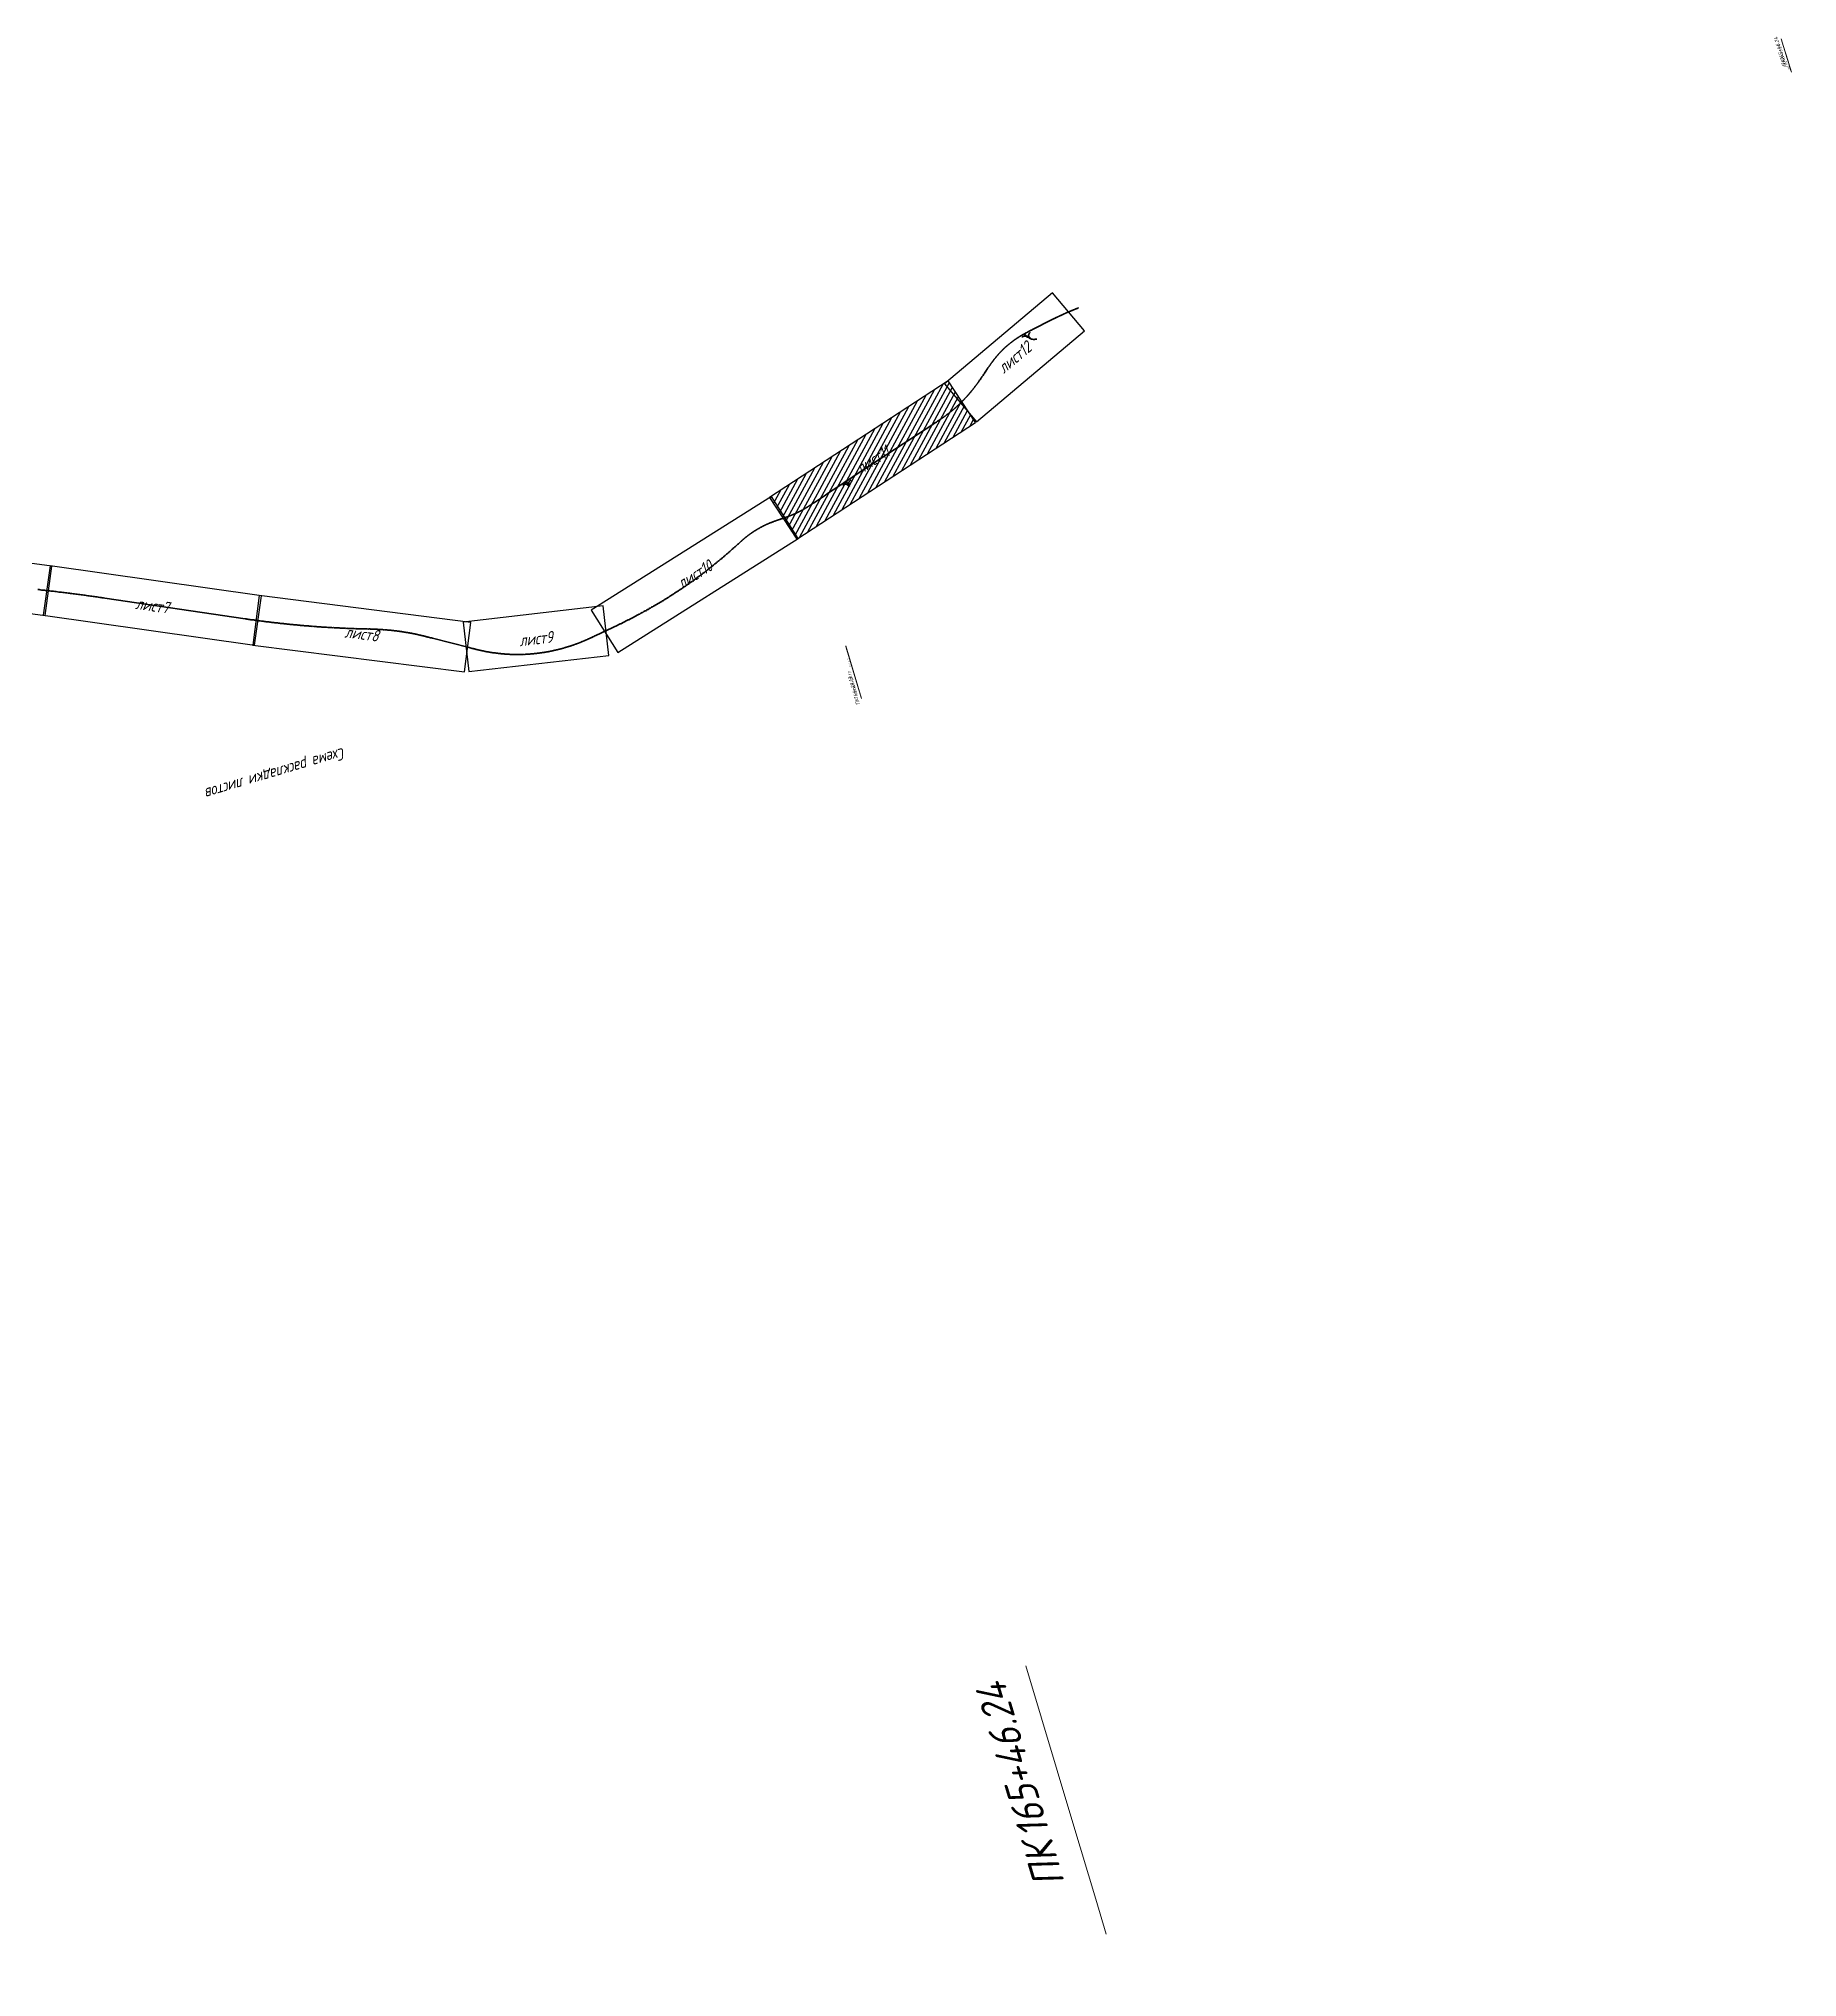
# Model space of a CAD drawing. Header units: metres. Extents: x 6220820 to 6240575, y 5208779 to 5219416.
# Drawn here: x 6227344.4 to 6227489.3, y 5218418.5 to 5218578.1 of the extents above; entities that cross this region are included whole.
import ezdxf
from ezdxf.enums import TextEntityAlignment as Align

# ---------------------------------------------------------------- set-up
doc = ezdxf.new("R2010")
doc.units = ezdxf.units.M
doc.layers.add('1 Этап ПК0+00-178+00.Ситуация.Ось трассы', color=7, linetype='Continuous')
doc.layers.add('1 Этап ПК0+00-178+00.Ситуация.Схема раскладки листов', color=7, linetype='Continuous')
for name, color, linetype, lineweight in [('_Рамка-текст', 7, 'Continuous', 13), ('_Рамка-текст @ 0.04', 7, 'Continuous', 13), ('_Рамка-текст @ 0.1', 7, 'Continuous', 13), ('_Рамка-текст @ 0.125', 7, 'Continuous', 13), ('_Рамка-текст @ 1', 7, 'Continuous', 13)]:
    doc.layers.add(name, color=color, linetype=linetype, lineweight=lineweight)
doc.styles.add('ISOCPEUR', font='isocpeur.ttf', dxfattribs={"width": 0.8, "oblique": 15, "height": 2.5})
doc.styles.get("Standard").update_dxf_attribs({"font": 'SPDS.shx', "oblique": 15, "height": 2})

# ---------------------------------------------------------------- blocks, each defined once
blk = doc.blocks.new('map10')
at = {"layer": '1 Этап ПК0+00-178+00.Ситуация.Ось трассы', "linetype": 'Continuous'}
h = blk.add_hatch(dxfattribs=at)
h.set_pattern_fill('USERDEFINED', color=256, scale=40, angle=45, style=0, pattern_type=0)
h.set_pattern_definition([(45, (0, 0), (-28.28427, 28.28427), [])])
h.paths.add_polyline_path([(-4662, 3200), (-6346, 2699), (-6229, 2306), (-4545, 2807)])
at = {"layer": '1 Этап ПК0+00-178+00.Ситуация.Ось трассы', "linetype": 'Continuous', "flags": 128}
for points in [[(-2982, 3675), (-4674, 3200), (-4563, 2805), (-2872, 3280)], [(-1761, 3476), (-2906, 3677), (-2977, 3273), (-1832, 3072)], [(-119, 2760), (-1727, 3469), (-1892, 3094), (-284, 2385)], [(-4662, 3200), (-6346, 2699), (-6229, 2306), (-4545, 2807)], [(1467, 2032), (-130, 2765), (-301, 2392), (1296, 1659)], [(-6357, 2698), (-7423, 2233), (-7259, 1857), (-6193, 2322)], [(3055, 1320), (1452, 2039), (1284, 1665), (2887, 946)]]:
    blk.add_lwpolyline(points, close=True, dxfattribs=at)
at = {"layer": '1 Этап ПК0+00-178+00.Ситуация.Ось трассы', "color": 1, "linetype": 'Continuous', "lineweight": 40, "true_color": 0xff0000, "flags": 128}
for points in [[(1450, 1817), (1440, 1821), (1430, 1825), (1420, 1830), (1409, 1834), (1399, 1838), (1389, 1842), (1379, 1847), (1369, 1851), (1359, 1855), (1349, 1860), (1339, 1864), (1329, 1868), (1319, 1873), (1309, 1877), (1299, 1881), (1289, 1886), (1279, 1890), (1269, 1894), (1259, 1899), (1249, 1903), (1239, 1908), (1229, 1912), (1219, 1916), (1209, 1921), (1199, 1925), (1189, 1930), (1179, 1934), (1169, 1938), (1159, 1943), (1149, 1947), (1139, 1952), (1129, 1956), (1119, 1961), (1109, 1965), (1099, 1970), (1089, 1974), (1079, 1979), (1069, 1983), (1059, 1988), (1049, 1992), (1039, 1997), (1029, 2001), (1019, 2006), (1009, 2011), (999, 2015), (989, 2020), (979, 2024), (969, 2029), (959, 2033), (949, 2038), (939, 2043), (-119, 2535), (-126, 2538), (-133, 2541), (-140, 2545), (-147, 2548), (-155, 2551), (-162, 2555), (-169, 2558), (-176, 2561), (-184, 2564), (-191, 2568), (-198, 2571), (-205, 2574), (-213, 2578), (-220, 2581), (-227, 2584), (-234, 2587), (-242, 2591), (-249, 2594), (-256, 2597), (-264, 2600), (-271, 2603), (-278, 2607), (-285, 2610), (-293, 2613), (-300, 2616), (-307, 2619), (-315, 2623), (-322, 2626), (-329, 2629), (-336, 2632), (-344, 2635), (-351, 2638), (-358, 2641), (-366, 2644), (-373, 2648), (-380, 2651), (-388, 2654), (-395, 2657), (-402, 2660), (-410, 2663), (-417, 2666), (-424, 2669), (-432, 2672), (-439, 2675), (-447, 2678), (-454, 2681), (-461, 2684), (-469, 2687), (-476, 2690), (-483, 2693), (-491, 2696), (-498, 2699), (-506, 2702), (-513, 2705), (-520, 2708), (-528, 2711), (-535, 2714), (-542, 2717), (-550, 2720), (-557, 2723), (-565, 2726), (-572, 2729), (-579, 2732), (-587, 2734), (-594, 2737), (-602, 2740), (-609, 2743), (-617, 2746), (-624, 2749), (-631, 2752), (-639, 2754), (-646, 2757), (-654, 2760), (-661, 2763), (-669, 2766), (-676, 2769), (-684, 2771), (-691, 2774), (-698, 2777), (-706, 2780), (-713, 2783), (-721, 2785), (-728, 2788), (-736, 2791), (-743, 2793), (-751, 2796), (-758, 2799), (-766, 2802), (-773, 2804), (-781, 2807), (-788, 2810), (-796, 2812), (-803, 2815), (-811, 2818), (-818, 2820), (-826, 2823), (-833, 2826), (-841, 2828), (-848, 2831), (-856, 2834), (-863, 2836), (-871, 2839), (-878, 2841), (-886, 2844), (-893, 2847), (-901, 2849), (-908, 2852), (-916, 2854), (-923, 2857), (-931, 2860), (-938, 2862), (-946, 2865), (-954, 2867), (-961, 2870), (-969, 2872), (-976, 2875), (-984, 2877), (-991, 2880), (-999, 2882), (-1006, 2885), (-1014, 2887), (-1022, 2890), (-1029, 2892), (-1037, 2894), (-1044, 2897), (-1052, 2899), (-1060, 2902), (-1068, 2905), (-1074, 2906), (-1080, 2908), (-1086, 2910), (-1092, 2912), (-1097, 2914), (-1101, 2915), (-1106, 2917), (-1111, 2919), (-1116, 2920), (-1120, 2921), (-1123, 2923), (-1127, 2924), (-1131, 2926), (-1135, 2927), (-1139, 2928), (-1143, 2930), (-1147, 2931), (-1151, 2932), (-1154, 2934), (-1158, 2935), (-1162, 2936), (-1166, 2938), (-1169, 2939), (-1173, 2940), (-1177, 2942), (-1181, 2943), (-1184, 2945), (-1188, 2946), (-1192, 2947), (-1195, 2949), (-1199, 2950), (-1203, 2952), (-1207, 2953), (-1210, 2955), (-1214, 2956), (-1218, 2958), (-1222, 2959), (-1225, 2961), (-1229, 2962), (-1233, 2964), (-1236, 2965), (-1240, 2967), (-1244, 2968), (-1247, 2970), (-1251, 2971), (-1255, 2973), (-1258, 2974), (-1262, 2976), (-1266, 2977), (-1269, 2979), (-1273, 2980), (-1277, 2982), (-1280, 2984), (-1284, 2985), (-1288, 2987), (-1291, 2988), (-1295, 2990), (-1299, 2992), (-1302, 2993), (-1306, 2995), (-1310, 2997), (-1313, 2998), (-1317, 3000), (-1321, 3002), (-1324, 3003), (-1328, 3005), (-1331, 3007), (-1335, 3008), (-1339, 3010), (-1342, 3012), (-1346, 3014), (-1349, 3015), (-1353, 3017), (-1357, 3019), (-1360, 3021), (-1364, 3022), (-1367, 3024), (-1371, 3026), (-1375, 3028), (-1378, 3029), (-1382, 3031), (-1385, 3033), (-1389, 3035), (-1392, 3037), (-1396, 3039), (-1399, 3040), (-1403, 3042), (-1407, 3044), (-1410, 3046), (-1414, 3048), (-1417, 3050), (-1421, 3051), (-1424, 3053), (-1428, 3055), (-1431, 3057), (-1435, 3059), (-1438, 3061), (-1442, 3063), (-1445, 3065), (-1449, 3067), (-1452, 3069), (-1456, 3071), (-1459, 3073), (-1463, 3075), (-1466, 3077), (-1470, 3079), (-1473, 3081), (-1477, 3083), (-1481, 3085), (-1484, 3087), (-1488, 3089), (-1492, 3091), (-1496, 3094), (-1501, 3097), (-1505, 3099), (-1509, 3102), (-1515, 3105), (-1520, 3108), (-1525, 3111), (-1531, 3114), (-1538, 3119), (-1545, 3123), (-1552, 3127), (-1821, 3288), (-1828, 3293), (-1835, 3297), (-1842, 3301), (-1846, 3304), (-1851, 3306), (-1855, 3309), (-1859, 3311), (-1864, 3314), (-1867, 3316), (-1871, 3318), (-1874, 3320), (-1878, 3322), (-1882, 3324), (-1885, 3326), (-1888, 3328), (-1891, 3330), (-1895, 3332), (-1898, 3334), (-1901, 3335), (-1904, 3337), (-1907, 3339), (-1910, 3340), (-1913, 3342), (-1916, 3344), (-1919, 3345), (-1922, 3347), (-1925, 3348), (-1928, 3350), (-1930, 3351), (-1933, 3353), (-1936, 3355), (-1939, 3356), (-1942, 3358), (-1945, 3359), (-1948, 3361), (-1951, 3362), (-1954, 3364), (-1957, 3365), (-1960, 3367), (-1963, 3368), (-1966, 3370), (-1969, 3371), (-1972, 3373), (-1975, 3374), (-1978, 3376), (-1981, 3377), (-1984, 3378), (-1987, 3380), (-1990, 3381), (-1993, 3383), (-1996, 3384), (-1999, 3385), (-2002, 3387), (-2005, 3388), (-2009, 3390), (-2012, 3391), (-2015, 3392), (-2018, 3394), (-2021, 3395), (-2024, 3396), (-2027, 3398), (-2030, 3399), (-2033, 3400), (-2036, 3402), (-2039, 3403), (-2042, 3404), (-2045, 3406), (-2048, 3407), (-2051, 3408), (-2055, 3409), (-2058, 3411), (-2061, 3412), (-2064, 3413), (-2067, 3414), (-2070, 3416), (-2073, 3417), (-2076, 3418), (-2079, 3419), (-2083, 3420), (-2086, 3422), (-2089, 3423), (-2092, 3424), (-2095, 3425), (-2098, 3426), (-2101, 3428), (-2104, 3429), (-2108, 3430), (-2111, 3431), (-2114, 3432), (-2117, 3433), (-2120, 3434), (-2123, 3435), (-2126, 3437), (-2130, 3438), (-2133, 3439), (-2136, 3440), (-2139, 3441), (-2142, 3442), (-2145, 3443), (-2149, 3444), (-2152, 3445), (-2155, 3446), (-2158, 3447), (-2161, 3448), (-2165, 3449), (-2168, 3450), (-2171, 3451), (-2174, 3452), (-2177, 3453), (-2180, 3454), (-2184, 3455), (-2187, 3456), (-2190, 3457), (-2193, 3458), (-2197, 3459), (-2200, 3460), (-2203, 3461), (-2206, 3461), (-2209, 3462), (-2213, 3463), (-2216, 3464), (-2219, 3465), (-2222, 3466), (-2225, 3467), (-2229, 3468), (-2232, 3468), (-2235, 3469), (-2238, 3470), (-2242, 3471), (-2245, 3472), (-2248, 3473), (-2251, 3473), (-2255, 3474), (-2258, 3475), (-2261, 3476), (-2264, 3476), (-2268, 3477), (-2271, 3478), (-2274, 3479), (-2277, 3479), (-2281, 3480), (-2284, 3481), (-2287, 3482), (-2290, 3482), (-2294, 3483), (-2297, 3484), (-2300, 3484), (-2304, 3485), (-2307, 3486), (-2310, 3486), (-2313, 3487), (-2317, 3488), (-2320, 3488), (-2323, 3489), (-2326, 3490), (-2330, 3490), (-2333, 3491), (-2336, 3491), (-2340, 3492), (-2343, 3492), (-2346, 3493), (-2350, 3494), (-2353, 3494), (-2356, 3495), (-2359, 3495), (-2363, 3496), (-2366, 3496), (-2369, 3497), (-2373, 3497), (-2376, 3498), (-2379, 3498), (-2383, 3499), (-2386, 3499), (-2389, 3500), (-2392, 3500), (-2396, 3501), (-2399, 3501), (-2402, 3502), (-2406, 3502), (-2409, 3502), (-2412, 3503), (-2416, 3503), (-2419, 3504), (-2422, 3504), (-2426, 3504), (-2429, 3505), (-2432, 3505), (-2436, 3506), (-2439, 3506), (-2442, 3506), (-2445, 3507), (-2449, 3507), (-2452, 3507), (-2455, 3508), (-2459, 3508), (-2462, 3508), (-2465, 3508), (-2469, 3509), (-2472, 3509), (-2475, 3509), (-2479, 3509), (-2482, 3510), (-2485, 3510), (-2489, 3510), (-2492, 3510), (-2495, 3511), (-2499, 3511), (-2502, 3511), (-2505, 3511), (-2509, 3511), (-2512, 3512), (-2515, 3512), (-2519, 3512), (-2522, 3512), (-2525, 3512), (-2529, 3512), (-2532, 3512), (-2535, 3513), (-2539, 3513), (-2542, 3513), (-2546, 3513), (-2549, 3513), (-2552, 3513), (-2556, 3513), (-2559, 3513), (-2562, 3513), (-2566, 3513), (-2569, 3513), (-2572, 3513), (-2576, 3513), (-2579, 3513), (-2582, 3513), (-2586, 3513), (-2589, 3513), (-2592, 3513), (-2596, 3513), (-2599, 3513), (-2602, 3513), (-2606, 3513), (-2609, 3513), (-2612, 3513), (-2616, 3513), (-2619, 3513), (-2622, 3513), (-2626, 3513), (-2629, 3513), (-2632, 3513), (-2636, 3512), (-2639, 3512), (-2642, 3512), (-2646, 3512), (-2649, 3512), (-2652, 3512), (-2656, 3512), (-2659, 3511), (-2662, 3511), (-2666, 3511), (-2669, 3511), (-2672, 3511), (-2676, 3510), (-2679, 3510), (-2682, 3510), (-2686, 3510), (-2689, 3510), (-2692, 3509), (-2696, 3509), (-2699, 3509), (-2702, 3508), (-2706, 3508), (-2709, 3508), (-2712, 3508), (-2716, 3507), (-2719, 3507), (-2722, 3507), (-2726, 3506), (-2729, 3506), (-2732, 3506), (-2736, 3505), (-2739, 3505), (-2742, 3504), (-2746, 3504), (-2749, 3504), (-2752, 3503), (-2756, 3503), (-2760, 3502), (-2763, 3502), (-2767, 3502), (-2770, 3501), (-2774, 3501), (-2778, 3500), (-2782, 3499), (-2786, 3499), (-2790, 3498), (-2794, 3498), (-2798, 3497), (-2803, 3496), (-2808, 3496), (-2813, 3495), (-2818, 3494), (-2823, 3493), (-2831, 3492), (-2840, 3491), (-2848, 3490), (-3046, 3459), (-3051, 3458), (-3057, 3457), (-3062, 3456), (-3068, 3455), (-3074, 3455), (-3079, 3454), (-3085, 3453), (-3090, 3452), (-3096, 3451), (-3102, 3450), (-3107, 3449), (-3113, 3448), (-3118, 3447), (-3124, 3446), (-3129, 3445), (-3135, 3444), (-3141, 3443), (-3146, 3442), (-3152, 3441), (-3157, 3440), (-3163, 3439), (-3168, 3438), (-3174, 3437), (-3179, 3436), (-3185, 3435), (-3191, 3434), (-3196, 3433), (-3202, 3432), (-3207, 3431), (-3213, 3429), (-3218, 3428), (-3224, 3427), (-3229, 3426), (-3235, 3425), (-3240, 3424), (-3246, 3423), (-3251, 3422), (-3257, 3420), (-3263, 3419), (-3268, 3418), (-3274, 3417), (-3279, 3416), (-3285, 3414), (-3290, 3413), (-3296, 3412), (-3301, 3411), (-3307, 3410), (-3312, 3408), (-3318, 3407), (-3323, 3406), (-3329, 3405), (-3334, 3403), (-3340, 3402), (-3345, 3401), (-3351, 3399), (-3356, 3398), (-3362, 3397), (-3367, 3396), (-3373, 3394), (-3378, 3393), (-3384, 3392), (-3389, 3390), (-3395, 3389), (-3400, 3388), (-3406, 3386), (-3411, 3385), (-3417, 3383), (-3422, 3382), (-3428, 3381), (-3433, 3379), (-3439, 3378), (-3444, 3376), (-3450, 3375), (-3455, 3373), (-3460, 3372), (-3466, 3371), (-3471, 3369), (-3477, 3368), (-3482, 3366), (-3488, 3365), (-3493, 3363), (-3499, 3362), (-3504, 3360), (-3510, 3359), (-3515, 3357), (-3520, 3356), (-3526, 3354), (-3531, 3352), (-3537, 3351), (-3542, 3349), (-3548, 3348), (-3553, 3346), (-3558, 3345), (-3564, 3343), (-3569, 3341), (-3575, 3340), (-3580, 3338), (-3586, 3337), (-3591, 3335), (-3596, 3333), (-3602, 3332), (-3607, 3330), (-3613, 3328), (-3618, 3327), (-3623, 3325), (-3629, 3323), (-3634, 3322), (-3640, 3320), (-3645, 3318), (-3650, 3317), (-3656, 3315), (-3661, 3313), (-3666, 3311), (-3672, 3310), (-3677, 3308), (-3683, 3306), (-3688, 3304), (-3693, 3303), (-3699, 3301), (-3704, 3299), (-3709, 3297), (-3715, 3295), (-3720, 3294), (-3725, 3292), (-3731, 3290), (-3736, 3288), (-3742, 3286), (-3747, 3284), (-3752, 3282), (-3758, 3281), (-3763, 3279), (-3768, 3277), (-3774, 3275), (-3779, 3273), (-3784, 3271), (-3789, 3269), (-3795, 3267), (-3800, 3265), (-3805, 3263), (-3811, 3262), (-3816, 3260), (-3821, 3258), (-3827, 3256), (-3832, 3254), (-3837, 3252), (-3843, 3250), (-3848, 3248), (-3853, 3246), (-3858, 3244), (-3864, 3242), (-3869, 3240), (-3874, 3238), (-3879, 3236), (-3885, 3234), (-3890, 3231), (-3895, 3229), (-3901, 3227), (-3906, 3225), (-3911, 3223), (-3916, 3221), (-3922, 3219), (-3927, 3217), (-3932, 3215), (-3937, 3213), (-3943, 3211), (-3948, 3208), (-3953, 3206), (-3958, 3204), (-3963, 3202), (-3969, 3200), (-3974, 3198), (-3979, 3195), (-3984, 3193), (-3989, 3191), (-3995, 3189), (-4000, 3187), (-4005, 3184), (-4010, 3182), (-4015, 3180), (-4021, 3178), (-4026, 3175), (-4031, 3173), (-4036, 3171), (-4041, 3169), (-4047, 3166), (-4052, 3164), (-4057, 3162), (-4062, 3160), (-4067, 3157), (-4072, 3155), (-4078, 3153), (-4083, 3150), (-4088, 3148), (-4093, 3146), (-4098, 3143), (-4103, 3141), (-4108, 3139), (-4114, 3136), (-4119, 3134), (-4124, 3131), (-4129, 3129), (-4134, 3127), (-4139, 3124), (-4144, 3122), (-4149, 3119), (-4154, 3117), (-4160, 3115), (-4165, 3112), (-4170, 3110), (-4175, 3107), (-4180, 3104), (-4186, 3102), (-4190, 3100), (-4194, 3098), (-4197, 3096), (-4201, 3095), (-4205, 3093), (-4209, 3091), (-4211, 3090), (-4214, 3088), (-4217, 3087), (-4220, 3086), (-4223, 3084), (-4226, 3083), (-4229, 3082), (-4231, 3080), (-4234, 3079), (-4236, 3078), (-4238, 3077), (-4240, 3076), (-4243, 3075), (-4245, 3074), (-4247, 3073), (-4250, 3072), (-4252, 3071), (-4254, 3070), (-4257, 3069), (-4259, 3068), (-4261, 3067), (-4263, 3066), (-4266, 3066), (-4268, 3065), (-4270, 3064), (-4273, 3063), (-4275, 3062), (-4278, 3061), (-4280, 3060), (-4282, 3059), (-4285, 3058), (-4287, 3057), (-4289, 3056), (-4292, 3055), (-4294, 3055), (-4296, 3054), (-4299, 3053), (-4301, 3052), (-4304, 3051), (-4306, 3050), (-4308, 3050), (-4311, 3049), (-4313, 3048), (-4316, 3047), (-4318, 3046), (-4320, 3045), (-4323, 3045), (-4325, 3044), (-4328, 3043), (-4330, 3042), (-4332, 3042), (-4335, 3041), (-4337, 3040), (-4340, 3039), (-4342, 3039), (-4345, 3038), (-4347, 3037), (-4349, 3037), (-4352, 3036), (-4354, 3035), (-4357, 3035), (-4359, 3034), (-4362, 3033), (-4364, 3033), (-4366, 3032), (-4369, 3031), (-4371, 3031), (-4374, 3030), (-4376, 3029), (-4379, 3029), (-4381, 3028), (-4384, 3028), (-4386, 3027), (-4389, 3027), (-4391, 3026), (-4393, 3025), (-4396, 3025), (-4398, 3024), (-4401, 3024), (-4403, 3023), (-4406, 3023), (-4408, 3022), (-4411, 3022), (-4413, 3021), (-4416, 3021), (-4418, 3020), (-4421, 3020), (-4423, 3019), (-4426, 3019), (-4428, 3018), (-4431, 3018), (-4433, 3018), (-4436, 3017), (-4438, 3017), (-4441, 3016), (-4443, 3016), (-4446, 3016), (-4448, 3015), (-4451, 3015), (-4453, 3014), (-4456, 3014), (-4458, 3014), (-4461, 3013), (-4463, 3013), (-4466, 3013), (-4468, 3012), (-4471, 3012), (-4473, 3012), (-4476, 3011), (-4478, 3011), (-4481, 3011), (-4483, 3011), (-4486, 3010), (-4488, 3010), (-4491, 3010), (-4493, 3010), (-4496, 3009), (-4498, 3009), (-4501, 3009), (-4503, 3009), (-4506, 3009), (-4508, 3008), (-4511, 3008), (-4513, 3008), (-4516, 3008), (-4518, 3008), (-4521, 3007), (-4523, 3007), (-4526, 3007), (-4529, 3007), (-4533, 3007), (-4536, 3006), (-4539, 3006), (-4542, 3006), (-4545, 3006), (-4548, 3006), (-4552, 3006), (-4556, 3005), (-4561, 3005), (-4565, 3005), (-4569, 3005), (-4573, 3005), (-4579, 3004), (-4586, 3004), (-4592, 3004), (-4598, 3004), (-4602, 3003), (-4606, 3003), (-4611, 3003), (-4615, 3003), (-4619, 3003), (-4623, 3003), (-4626, 3002), (-4629, 3002), (-4632, 3002), (-4636, 3002), (-4639, 3002), (-4642, 3002), (-4645, 3001), (-4648, 3001), (-4650, 3001), (-4653, 3001), (-4655, 3001), (-4658, 3000), (-4660, 3000), (-4663, 3000), (-4665, 3000), (-4668, 3000), (-4670, 2999), (-4673, 2999), (-4675, 2999), (-4678, 2999), (-4680, 2999), (-4683, 2998), (-4685, 2998), (-4688, 2998), (-4690, 2997), (-4693, 2997), (-4695, 2997), (-4698, 2997), (-4700, 2996), (-4703, 2996), (-4705, 2996), (-4708, 2995), (-4710, 2995), (-4713, 2995), (-4715, 2994), (-4718, 2994), (-4720, 2994), (-4723, 2993), (-4725, 2993), (-4728, 2992), (-4730, 2992), (-4733, 2992), (-4735, 2991), (-4738, 2991), (-4740, 2990), (-4743, 2990), (-4745, 2989), (-4748, 2989), (-4750, 2989), (-4753, 2988), (-4755, 2988), (-4758, 2987), (-4760, 2987), (-4763, 2986), (-4765, 2986), (-4768, 2985), (-4770, 2985), (-4773, 2984), (-4775, 2984), (-4778, 2983), (-4780, 2982), (-4783, 2982), (-4785, 2981), (-4787, 2981), (-4790, 2980), (-4792, 2980), (-4795, 2979), (-4797, 2978), (-4800, 2978), (-4802, 2977), (-4804, 2976), (-4807, 2976), (-4809, 2975), (-4812, 2975), (-4814, 2974), (-4817, 2973), (-4819, 2973), (-4821, 2972), (-4824, 2971), (-4826, 2971), (-4829, 2970), (-4832, 2969), (-4835, 2968), (-4838, 2967), (-4841, 2966), (-4844, 2966), (-4847, 2965), (-4850, 2964), (-4853, 2963), (-4857, 2962), (-4861, 2960), (-4865, 2959), (-4869, 2958), (-4872, 2957), (-4876, 2956), (-4882, 2954), (-4888, 2952), (-4992, 2920), (-5007, 2915), (-5021, 2910), (-5036, 2906), (-5050, 2902), (-5065, 2897), (-5079, 2893), (-5094, 2888), (-5108, 2884), (-5123, 2879), (-5137, 2875), (-5152, 2870), (-5166, 2866), (-5181, 2861), (-5195, 2857), (-5210, 2853), (-5225, 2848), (-5239, 2844), (-5254, 2839), (-5268, 2835), (-5283, 2831), (-6015, 2611), (-6021, 2609), (-6027, 2607), (-6033, 2605), (-6039, 2604), (-6043, 2602), (-6047, 2601), (-6051, 2600), (-6055, 2599), (-6059, 2597), (-6063, 2596), (-6066, 2595), (-6069, 2594), (-6072, 2593), (-6075, 2592), (-6078, 2592), (-6081, 2591), (-6084, 2590), (-6087, 2589), (-6090, 2588), (-6093, 2587), (-6096, 2586), (-6099, 2585), (-6102, 2584), (-6105, 2583), (-6108, 2582), (-6111, 2581), (-6114, 2580), (-6117, 2579), (-6120, 2578), (-6123, 2577), (-6125, 2576), (-6128, 2574), (-6131, 2573), (-6134, 2572), (-6137, 2571), (-6140, 2570), (-6143, 2569), (-6146, 2568), (-6149, 2567), (-6152, 2566), (-6154, 2565), (-6157, 2564), (-6160, 2562), (-6163, 2561), (-6166, 2560), (-6169, 2559), (-6172, 2558), (-6175, 2557), (-6177, 2555), (-6180, 2554), (-6183, 2553), (-6186, 2552), (-6189, 2551), (-6192, 2549), (-6195, 2548), (-6197, 2547), (-6200, 2546), (-6203, 2544), (-6206, 2543), (-6209, 2542), (-6212, 2541), (-6214, 2539), (-6217, 2538), (-6220, 2537), (-6223, 2536), (-6226, 2534), (-6228, 2533), (-6231, 2532), (-6234, 2530), (-6237, 2529), (-6240, 2528), (-6242, 2526), (-6245, 2525), (-6248, 2524), (-6251, 2522), (-6253, 2521), (-6256, 2519), (-6259, 2518), (-6262, 2517), (-6265, 2515), (-6267, 2514), (-6270, 2512), (-6273, 2511), (-6276, 2509), (-6278, 2508), (-6281, 2507), (-6284, 2505), (-6286, 2504), (-6289, 2502), (-6292, 2501), (-6295, 2499), (-6297, 2498), (-6300, 2496), (-6303, 2495), (-6305, 2493), (-6308, 2492), (-6311, 2490), (-6314, 2489), (-6316, 2487), (-6319, 2486), (-6322, 2484), (-6324, 2482), (-6327, 2481), (-6330, 2479), (-6332, 2478), (-6335, 2476), (-6338, 2475), (-6340, 2473), (-6343, 2471), (-6346, 2470), (-6348, 2468), (-6351, 2466), (-6353, 2465), (-6356, 2463), (-6359, 2462), (-6361, 2460), (-6364, 2458), (-6367, 2457), (-6369, 2455), (-6372, 2453), (-6374, 2452), (-6377, 2450), (-6380, 2448), (-6382, 2446), (-6385, 2445), (-6387, 2443), (-6390, 2441), (-6392, 2439), (-6395, 2438), (-6397, 2436), (-6400, 2434), (-6403, 2432), (-6405, 2431), (-6408, 2429), (-6410, 2427), (-6413, 2425), (-6415, 2424), (-6418, 2422), (-6420, 2420), (-6423, 2418), (-6425, 2416), (-6428, 2415), (-6430, 2413), (-6433, 2411), (-6435, 2409), (-6437, 2407), (-6440, 2405), (-6442, 2404), (-6445, 2402), (-6447, 2400), (-6450, 2398), (-6453, 2396), (-6455, 2394), (-6458, 2392), (-6461, 2389), (-6464, 2387), (-6467, 2385), (-6469, 2383), (-6472, 2381), (-6475, 2378), (-6478, 2376), (-6481, 2374), (-6483, 2372), (-6487, 2369), (-6490, 2366), (-6494, 2364), (-6497, 2361), (-6500, 2358), (-6504, 2355), (-6508, 2352), (-6513, 2348), (-6517, 2345), (-6522, 2340), (-6528, 2336), (-6533, 2331), (-6542, 2324), (-6550, 2318), (-6556, 2313), (-6561, 2308), (-6565, 2305), (-6569, 2302), (-6573, 2298), (-6576, 2296), (-6579, 2294), (-6582, 2291), (-6585, 2289), (-6587, 2287), (-6590, 2284), (-6593, 2282), (-6596, 2280), (-6599, 2278), (-6601, 2276), (-6603, 2274), (-6606, 2272), (-6608, 2270), (-6610, 2268), (-6613, 2267), (-6615, 2265), (-6618, 2263), (-6620, 2261), (-6622, 2260), (-6624, 2258), (-6626, 2257), (-6628, 2255), (-6630, 2254), (-6632, 2252), (-6634, 2251), (-6636, 2249), (-6638, 2248), (-6640, 2246), (-6642, 2245), (-6644, 2243), (-6646, 2242), (-6648, 2241), (-6650, 2239), (-6652, 2238), (-6655, 2236), (-6657, 2235), (-6659, 2233), (-6661, 2232), (-6663, 2231), (-6665, 2229), (-6667, 2228), (-6669, 2226), (-6671, 2225), (-6673, 2224), (-6676, 2222), (-6678, 2221), (-6680, 2220), (-6682, 2218), (-6684, 2217), (-6686, 2216), (-6688, 2214), (-6691, 2213), (-6693, 2212), (-6695, 2210), (-6697, 2209), (-6699, 2208), (-6701, 2206), (-6704, 2205), (-6706, 2204), (-6708, 2203), (-6710, 2201), (-6712, 2200), (-6715, 2199), (-6717, 2198), (-6719, 2196), (-6721, 2195), (-6723, 2194), (-6726, 2193), (-6728, 2192), (-6730, 2190), (-6732, 2189), (-6735, 2188), (-6737, 2187), (-6739, 2186), (-6741, 2184), (-6744, 2183), (-6746, 2182), (-6748, 2181), (-6750, 2180), (-6753, 2179), (-6755, 2178), (-6757, 2177), (-6759, 2175), (-6762, 2174), (-6764, 2173), (-6766, 2172), (-6769, 2171), (-6771, 2170), (-6773, 2169), (-6775, 2168), (-6778, 2167), (-6780, 2166), (-6782, 2165), (-6785, 2164), (-6787, 2163), (-6789, 2162), (-6792, 2161), (-6794, 2160), (-6796, 2159), (-6799, 2158), (-6801, 2157), (-6803, 2156), (-6806, 2155), (-6808, 2154), (-6810, 2153), (-6813, 2152), (-6815, 2151), (-6817, 2150), (-6820, 2149), (-6822, 2149), (-6825, 2148), (-6827, 2147), (-6829, 2146), (-6832, 2145), (-6834, 2144), (-6836, 2143), (-6839, 2142), (-6841, 2142), (-6844, 2141), (-6846, 2140), (-6848, 2139), (-6851, 2138), (-6853, 2137), (-6856, 2137), (-6858, 2136), (-6860, 2135), (-6863, 2134), (-6865, 2134), (-6868, 2133), (-6870, 2132), (-6872, 2131), (-6875, 2131), (-6877, 2130), (-6880, 2129), (-6882, 2128), (-6885, 2128), (-6887, 2127), (-6889, 2126), (-6892, 2126), (-6894, 2125), (-6897, 2124), (-6899, 2124), (-6902, 2123), (-6904, 2122), (-6906, 2122), (-6909, 2121), (-6911, 2120), (-6914, 2120), (-6916, 2119), (-6919, 2119), (-6921, 2118), (-6923, 2118), (-6926, 2117), (-6928, 2116), (-6931, 2116), (-6933, 2115), (-6936, 2115), (-6939, 2114), (-6942, 2113), (-6945, 2113), (-6948, 2112), (-6951, 2111), (-6954, 2111), (-6957, 2110), (-6960, 2110), (-6963, 2109), (-6966, 2108), (-6970, 2108), (-6974, 2107), (-6977, 2106), (-6981, 2105), (-6985, 2105), (-6988, 2104), (-6992, 2103), (-6997, 2102), (-7002, 2101), (-7007, 2101), (-7014, 2099), (-7021, 2098), (-7181, 2069), (-7186, 2068), (-7190, 2067), (-7194, 2066), (-7199, 2066), (-7203, 2065), (-7207, 2064), (-7212, 2063), (-7216, 2063), (-7221, 2062), (-7225, 2061), (-7229, 2060), (-7234, 2060), (-7238, 2059), (-7242, 2058), (-7247, 2058), (-7251, 2057), (-7255, 2056), (-7260, 2056), (-7264, 2055), (-7269, 2054), (-7273, 2054), (-7277, 2053), (-7282, 2052), (-7286, 2052), (-7290, 2051), (-7295, 2051), (-7299, 2050), (-7304, 2049), (-7308, 2049), (-7312, 2048), (-7317, 2048), (-7321, 2047), (-7325, 2047), (-7330, 2046), (-7334, 2046), (-7339, 2045), (-7343, 2045), (-7347, 2044), (-7352, 2044), (-7356, 2043), (-7361, 2043), (-7365, 2042), (-7369, 2042), (-7374, 2041), (-7378, 2041), (-7382, 2040), (-7387, 2040), (-7391, 2039), (-7396, 2039), (-7400, 2039), (-7404, 2038), (-7409, 2038), (-7413, 2037), (-7418, 2037), (-7422, 2037), (-7426, 2036), (-7429, 2036)], [(-5229, 2861), (-5228, 2861), (-5227, 2862), (-5226, 2862), (-5225, 2862), (-5225, 2863), (-5224, 2863), (-5223, 2863), (-5223, 2863), (-5222, 2863), (-5222, 2864), (-5221, 2864), (-5220, 2864), (-5220, 2864), (-5219, 2865), (-5219, 2865), (-5219, 2865), (-5218, 2865), (-5218, 2865), (-5217, 2866), (-5217, 2866), (-5216, 2866), (-5216, 2866), (-5215, 2867), (-5215, 2867), (-5215, 2867), (-5214, 2867), (-5214, 2867), (-5214, 2868), (-5213, 2868), (-5213, 2868), (-5213, 2868), (-5212, 2869), (-5212, 2869), (-5212, 2869), (-5211, 2869), (-5211, 2870), (-5211, 2870), (-5210, 2870), (-5210, 2871), (-5210, 2871), (-5209, 2871), (-5209, 2871), (-5209, 2872), (-5208, 2872), (-5208, 2872), (-5208, 2873), (-5208, 2873), (-5207, 2873), (-5207, 2874), (-5207, 2874), (-5207, 2875), (-5206, 2875), (-5206, 2875), (-5206, 2876), (-5206, 2876), (-5205, 2876), (-5205, 2877), (-5205, 2877), (-5205, 2878), (-5205, 2878), (-5204, 2878), (-5204, 2879), (-5204, 2879), (-5204, 2880), (-5204, 2880), (-5204, 2880), (-5204, 2881), (-5203, 2881), (-5203, 2882), (-5203, 2882), (-5203, 2883), (-5203, 2883), (-5203, 2883), (-5203, 2884), (-5203, 2884), (-5203, 2885), (-5203, 2885), (-5202, 2886), (-5202, 2886), (-5202, 2886), (-5202, 2887), (-5202, 2887), (-5202, 2888), (-5202, 2888), (-5202, 2889), (-5202, 2889), (-5202, 2889), (-5202, 2890), (-5202, 2890), (-5202, 2891), (-5202, 2891), (-5202, 2892), (-5202, 2892), (-5203, 2893), (-5203, 2893), (-5203, 2894), (-5203, 2894), (-5203, 2895), (-5203, 2895), (-5203, 2896), (-5203, 2896), (-5203, 2897), (-5203, 2897), (-5203, 2898), (-5204, 2899), (-5204, 2899), (-5204, 2900), (-5204, 2900), (-5204, 2901), (-5204, 2902), (-5205, 2903), (-5205, 2904), (-5205, 2905)], [(-5187, 2859), (-5202, 2909)], [(-5153, 2884), (-5154, 2884), (-5155, 2884), (-5156, 2883), (-5157, 2883), (-5157, 2883), (-5158, 2883), (-5159, 2883), (-5159, 2883), (-5160, 2882), (-5160, 2882), (-5161, 2882), (-5162, 2882), (-5162, 2882), (-5163, 2882), (-5163, 2882), (-5164, 2882), (-5164, 2882), (-5165, 2881), (-5165, 2881), (-5166, 2881), (-5166, 2881), (-5167, 2881), (-5167, 2881), (-5168, 2881), (-5168, 2881), (-5168, 2881), (-5169, 2881), (-5169, 2881), (-5170, 2881), (-5170, 2881), (-5170, 2881), (-5171, 2881), (-5171, 2881), (-5172, 2881), (-5172, 2881), (-5173, 2881), (-5173, 2881), (-5173, 2881), (-5174, 2881), (-5174, 2882), (-5175, 2882), (-5175, 2882), (-5176, 2882), (-5176, 2882), (-5177, 2882), (-5177, 2882), (-5177, 2882), (-5178, 2882), (-5178, 2883), (-5179, 2883), (-5179, 2883), (-5179, 2883), (-5180, 2883), (-5180, 2884), (-5181, 2884), (-5181, 2884), (-5181, 2884), (-5182, 2884), (-5182, 2885), (-5183, 2885), (-5183, 2885), (-5183, 2885), (-5184, 2886), (-5184, 2886), (-5184, 2886), (-5185, 2886), (-5185, 2887), (-5186, 2887), (-5186, 2887), (-5186, 2887), (-5187, 2888), (-5187, 2888), (-5187, 2888), (-5188, 2889), (-5188, 2889), (-5188, 2889), (-5188, 2890), (-5189, 2890), (-5189, 2890), (-5189, 2891), (-5189, 2891), (-5190, 2891), (-5190, 2892), (-5190, 2892), (-5190, 2892), (-5191, 2893), (-5191, 2893), (-5191, 2893), (-5191, 2894), (-5192, 2894), (-5192, 2894), (-5192, 2895), (-5192, 2895), (-5192, 2896), (-5193, 2896), (-5193, 2897), (-5193, 2897), (-5193, 2898), (-5194, 2898), (-5194, 2899), (-5194, 2899), (-5194, 2900), (-5194, 2900), (-5195, 2901), (-5195, 2901), (-5195, 2902), (-5195, 2903), (-5195, 2903), (-5196, 2904), (-5196, 2905), (-5196, 2905), (-5196, 2906), (-5197, 2907), (-5197, 2909)], [(-6936, 2114), (-6959, 2145), (-6960, 2147), (-6961, 2148), (-6962, 2149), (-6963, 2150), (-6964, 2151), (-6964, 2152), (-6965, 2153), (-6965, 2154), (-6966, 2154), (-6967, 2155), (-6967, 2156), (-6968, 2157), (-6968, 2157), (-6969, 2158), (-6969, 2159), (-6970, 2159), (-6970, 2160), (-6971, 2160), (-6971, 2161), (-6972, 2161), (-6972, 2162), (-6973, 2162), (-6973, 2163), (-6974, 2163), (-6974, 2164), (-6975, 2165), (-6976, 2165), (-6976, 2166), (-6977, 2166), (-6977, 2166), (-6977, 2167), (-6978, 2167), (-6978, 2168), (-6979, 2168), (-6979, 2168), (-6980, 2169), (-6980, 2169), (-6981, 2170), (-6982, 2170), (-6982, 2171), (-6983, 2171), (-6983, 2171), (-6984, 2172), (-6984, 2172), (-6985, 2172), (-6985, 2173), (-6986, 2173), (-6987, 2173), (-6987, 2174), (-6988, 2174), (-6988, 2174), (-6989, 2175), (-6990, 2175), (-6990, 2175), (-6991, 2176), (-6991, 2176), (-6992, 2176), (-6993, 2177), (-6993, 2177), (-6994, 2177), (-6994, 2177), (-6995, 2177), (-6996, 2178), (-6996, 2178), (-6997, 2178), (-6998, 2179), (-6998, 2179), (-6999, 2179), (-7000, 2179), (-7000, 2180), (-7001, 2180), (-7002, 2180), (-7003, 2180), (-7003, 2180), (-7004, 2181), (-7005, 2181), (-7006, 2181), (-7006, 2181), (-7007, 2181), (-7008, 2182), (-7009, 2182), (-7010, 2182), (-7011, 2182), (-7012, 2182), (-7013, 2183), (-7014, 2183), (-7015, 2183), (-7017, 2183), (-7018, 2184), (-7020, 2184), (-7026, 2185)], [(-6990, 2118), (-6989, 2118), (-6989, 2118), (-6989, 2118), (-6988, 2118), (-6988, 2118), (-6987, 2119), (-6987, 2119), (-6986, 2119), (-6986, 2119), (-6986, 2119), (-6985, 2119), (-6985, 2119), (-6984, 2120), (-6984, 2120), (-6984, 2120), (-6983, 2120), (-6983, 2120), (-6982, 2121), (-6982, 2121), (-6982, 2121), (-6981, 2121), (-6981, 2122), (-6981, 2122), (-6980, 2122), (-6980, 2122), (-6979, 2123), (-6979, 2123), (-6979, 2123), (-6978, 2123), (-6978, 2124), (-6978, 2124), (-6977, 2124), (-6977, 2125), (-6977, 2125), (-6976, 2125), (-6976, 2126), (-6976, 2126), (-6976, 2126), (-6975, 2127), (-6975, 2127), (-6975, 2127), (-6974, 2128), (-6974, 2128), (-6974, 2128), (-6974, 2129), (-6973, 2129), (-6973, 2130), (-6973, 2130), (-6973, 2130), (-6973, 2131), (-6972, 2131), (-6972, 2132), (-6972, 2132), (-6972, 2132), (-6972, 2133), (-6971, 2133), (-6971, 2134), (-6971, 2134), (-6971, 2134), (-6971, 2135), (-6971, 2135), (-6971, 2136), (-6971, 2136), (-6970, 2137), (-6970, 2137), (-6970, 2137), (-6970, 2138), (-6970, 2138), (-6970, 2139), (-6970, 2139), (-6970, 2140), (-6970, 2140), (-6970, 2141), (-6970, 2141), (-6970, 2141), (-6970, 2142), (-6970, 2142), (-6970, 2143), (-6970, 2143), (-6970, 2144), (-6970, 2144), (-6970, 2145), (-6970, 2145), (-6970, 2145), (-6970, 2146), (-6970, 2146), (-6970, 2147), (-6970, 2147), (-6970, 2148), (-6970, 2148), (-6970, 2149), (-6971, 2149), (-6971, 2149), (-6971, 2150), (-6971, 2150), (-6971, 2151), (-6971, 2151), (-6971, 2152), (-6972, 2152), (-6972, 2152), (-6972, 2153), (-6972, 2153), (-6972, 2154), (-6973, 2154), (-6973, 2154), (-6973, 2155), (-6973, 2155), (-6973, 2156), (-6974, 2156), (-6974, 2156), (-6974, 2157), (-6974, 2157), (-6975, 2157), (-6975, 2158), (-6975, 2158), (-6975, 2158), (-6976, 2159), (-6976, 2159), (-6976, 2159), (-6977, 2160), (-6977, 2160), (-6977, 2160), (-6978, 2161), (-6978, 2161), (-6978, 2161)], [(-6915, 2134), (-6917, 2134), (-6918, 2134), (-6919, 2134), (-6919, 2133), (-6920, 2133), (-6921, 2133), (-6921, 2133), (-6922, 2133), (-6923, 2133), (-6923, 2133), (-6924, 2132), (-6924, 2132), (-6925, 2132), (-6926, 2132), (-6926, 2132), (-6927, 2132), (-6927, 2132), (-6928, 2132), (-6928, 2132), (-6929, 2132), (-6929, 2132), (-6930, 2132), (-6930, 2132), (-6930, 2132), (-6931, 2132), (-6931, 2132), (-6932, 2132), (-6932, 2132), (-6933, 2132), (-6933, 2132), (-6933, 2132), (-6934, 2132), (-6934, 2132), (-6935, 2132), (-6935, 2132), (-6935, 2132), (-6936, 2132), (-6936, 2132), (-6937, 2132), (-6937, 2132), (-6938, 2133), (-6938, 2133), (-6939, 2133), (-6939, 2133), (-6939, 2133), (-6940, 2133), (-6940, 2133), (-6941, 2134), (-6941, 2134), (-6941, 2134), (-6942, 2134), (-6942, 2134), (-6943, 2134), (-6943, 2135), (-6943, 2135), (-6944, 2135), (-6944, 2135), (-6945, 2136), (-6945, 2136), (-6945, 2136), (-6946, 2136), (-6946, 2136), (-6946, 2137), (-6947, 2137), (-6947, 2137), (-6947, 2137), (-6948, 2138), (-6948, 2138), (-6948, 2138), (-6949, 2139), (-6949, 2139), (-6949, 2139), (-6950, 2140), (-6950, 2140), (-6950, 2140), (-6951, 2141), (-6951, 2141), (-6951, 2141), (-6952, 2142), (-6952, 2142), (-6953, 2143), (-6953, 2143), (-6953, 2144), (-6954, 2144), (-6954, 2145), (-6955, 2145), (-6955, 2146), (-6955, 2146), (-6956, 2147), (-6956, 2148), (-6957, 2149), (-6958, 2150)]]:
    blk.add_lwpolyline(points, dxfattribs=at)
at = {"layer": '1 Этап ПК0+00-178+00.Ситуация.Ось трассы', "linetype": 'Continuous', "oblique": 15}
blk.add_text('Схема раскладки листов', height=96, dxfattribs=at).set_placement((0, 3781), align=Align.CENTER)
for s, rotation, p in [('лист9', 170.0339, (-2369, 3374)), ('лист10', 195.6711, (-3773, 3240)), ('лист8', 156.2034, (-1005, 2927)), ('лист11', 196.5535, (-5446, 2753)), ('лист12', 203.5681, (-6808, 2277)), ('лист7', 155.3469, (583, 2212))]:
    blk.add_text(s, height=96, rotation=rotation, dxfattribs=at).set_placement(p, align=Align.MIDDLE_CENTER)
blk = doc.blocks.new('*U4759')
at = {"color": 0, "linetype": 'ByBlock', "lineweight": -2}
for points in [[(-4.44, 8.46), (-10.72, 20.41)], [(-1.39, 2.66), (-4.44, 8.46)], [(0, 0), (-1.39, 2.66)]]:
    blk.add_lwpolyline(points, dxfattribs=at)
at = {"color": 0, "style": 'ISOCPEUR', "oblique": 15, "width": 0.9, "flags": 8}
blk.add_attdef('1_строка_001', (-7.43, 9.82), '', height=2.5, rotation=117.7064, dxfattribs=at)
at = {"color": 0, "style": 'ISOCPEUR', "width": 0.9, "flags": 8}
blk.add_attdef('Индекс', (-7.15, 17.49), '', height=1.5, rotation=117.7064, dxfattribs=at)
blk.add_attdef('ПК', text='', height=2.5, rotation=117.7064, dxfattribs=at).set_placement((-7.8, 21.94), align=Align.RIGHT)
blk = doc.blocks.new('*U5477')
at = {"layer": '_Рамка-текст @ 0.04', "lineweight": 15}
ref = blk.add_blockref('*U4759', (6227488.78, 5218575.36, 52.88), dxfattribs=dict(at, xscale=0.04, yscale=0.04, zscale=0.04, rotation=349))
ref.add_attrib('1_строка_001', 'ПК', (6227488.64, 5218575.53, 52.88), dxfattribs={"layer": '0', "color": 0, "height": 0.1, "rotation": 106.7064, "style": 'ISOCPEUR', "oblique": 15, "width": 0.9})
ref.add_attrib('1_строка_002', '165+46.24', (6227488.59, 5218575.7, 52.88), dxfattribs={"layer": '0', "color": 0, "height": 0.1, "rotation": 106.7064, "style": 'ISOCPEUR', "oblique": 15, "width": 0.9})
at = {"layer": '_Рамка-текст @ 0.1', "lineweight": 15}
ref = blk.add_blockref('*U4759', (6227488.78, 5218575.36, 52.88), dxfattribs=dict(at, xscale=0.1, yscale=0.1, zscale=0.1, rotation=349))
ref.add_attrib('1_строка_001', 'ПК', (6227488.44, 5218575.79, 52.88), dxfattribs={"layer": '0', "color": 0, "height": 0.25, "rotation": 106.7064, "style": 'ISOCPEUR', "oblique": 15, "width": 0.9})
ref.add_attrib('1_строка_002', '165+46.24', (6227488.32, 5218576.2, 52.88), dxfattribs={"layer": '0', "color": 0, "height": 0.25, "rotation": 106.7064, "style": 'ISOCPEUR', "oblique": 15, "width": 0.9})
at = {"layer": '_Рамка-текст @ 0.125', "lineweight": 15}
ref = blk.add_blockref('*U4759', (6227488.78, 5218575.36, 52.88), dxfattribs=dict(at, xscale=0.125, yscale=0.125, zscale=0.125, rotation=349))
ref.add_attrib('1_строка_001', 'ПК', (6227488.36, 5218575.89, 52.88), dxfattribs={"layer": '0', "color": 0, "height": 0.312, "rotation": 106.7064, "style": 'ISOCPEUR', "oblique": 15, "width": 0.9})
ref.add_attrib('1_строка_002', '165+46.24', (6227488.2, 5218576.41, 52.88), dxfattribs={"layer": '0', "color": 0, "height": 0.312, "rotation": 106.7064, "style": 'ISOCPEUR', "oblique": 15, "width": 0.9})
at = {"layer": '_Рамка-текст @ 1', "lineweight": 15}
ref = blk.add_blockref('*U4759', (6227432.34, 5218422.03), dxfattribs=dict(at, rotation=349))
ref.add_attrib('1_строка_001', 'ПК', (6227428.95, 5218426.3, 52.88), dxfattribs={"layer": '0', "color": 0, "height": 2.5, "rotation": 106.7064, "style": 'ISOCPEUR', "oblique": 15, "width": 0.9})
ref.add_attrib('1_строка_002', '165+46.24', (6227427.73, 5218430.39, 52.88), dxfattribs={"layer": '0', "color": 0, "height": 2.5, "rotation": 106.7064, "style": 'ISOCPEUR', "oblique": 15, "width": 0.9})
blk = doc.blocks.new('*U4760')
at = {"color": 0, "linetype": 'ByBlock', "lineweight": -2}
for points in [[(0, 0), (-1.39, 2.66)], [(-1.39, 2.66), (15.49, -29.5)], [(15.49, -29.5), (9.22, -17.55)]]:
    blk.add_lwpolyline(points, dxfattribs=at)
at = {"color": 0, "style": 'ISOCPEUR', "oblique": 15, "width": 0.9, "flags": 8}
blk.add_attdef('1_строка_001', (12.51, -28.14), '', height=2.5, rotation=117.7064, dxfattribs=at)
at = {"color": 0, "style": 'ISOCPEUR', "width": 0.9, "flags": 8}
blk.add_attdef('Индекс', (12.78, -20.47), '', height=1.5, rotation=117.7064, dxfattribs=at)
blk.add_attdef('ПК', text='', height=2.5, rotation=117.7064, dxfattribs=at).set_placement((12.14, -16.02), align=Align.RIGHT)
blk = doc.blocks.new('*U5478')
at = {"layer": '_Рамка-текст @ 0.04', "lineweight": 15}
ref = blk.add_blockref('*U4760', (6227410.99, 5218527.78, 52.88), dxfattribs=dict(at, xscale=0.04, yscale=0.04, zscale=0.04, rotation=349))
ref.add_attrib('1_строка_001', 'ПК', (6227411.34, 5218526.34, 52.88), dxfattribs={"layer": '0', "color": 0, "height": 0.1, "rotation": 106.7064, "style": 'ISOCPEUR', "oblique": 15, "width": 0.9})
ref.add_attrib('1_строка_002', '166+29.13', (6227411.29, 5218526.51, 52.88), dxfattribs={"layer": '0', "color": 0, "height": 0.1, "rotation": 106.7064, "style": 'ISOCPEUR', "oblique": 15, "width": 0.9})
at = {"layer": '_Рамка-текст @ 0.1', "lineweight": 15}
ref = blk.add_blockref('*U4760', (6227410.99, 5218527.78, 52.88), dxfattribs=dict(at, xscale=0.1, yscale=0.1, zscale=0.1, rotation=349))
ref.add_attrib('1_строка_001', 'ПК', (6227411.86, 5218524.19, 52.88), dxfattribs={"layer": '0', "color": 0, "height": 0.25, "rotation": 106.7064, "style": 'ISOCPEUR', "oblique": 15, "width": 0.9})
ref.add_attrib('1_строка_002', '166+29.13', (6227411.73, 5218524.6, 52.88), dxfattribs={"layer": '0', "color": 0, "height": 0.25, "rotation": 106.7064, "style": 'ISOCPEUR', "oblique": 15, "width": 0.9})
at = {"layer": '_Рамка-текст @ 0.125', "lineweight": 15}
ref = blk.add_blockref('*U4760', (6227410.99, 5218527.78, 52.88), dxfattribs=dict(at, xscale=0.125, yscale=0.125, zscale=0.125, rotation=349))
ref.add_attrib('1_строка_001', 'ПК', (6227412.07, 5218523.29, 52.88), dxfattribs={"layer": '0', "color": 0, "height": 0.312, "rotation": 106.7064, "style": 'ISOCPEUR', "oblique": 15, "width": 0.9})
ref.add_attrib('1_строка_002', '166+29.13', (6227411.92, 5218523.8, 52.88), dxfattribs={"layer": '0', "color": 0, "height": 0.312, "rotation": 106.7064, "style": 'ISOCPEUR', "oblique": 15, "width": 0.9})
at = {"layer": '_Рамка-текст @ 1', "lineweight": 15}
ref = blk.add_blockref('*U4760', (6227358.2, 5218371.85), dxfattribs=dict(at, rotation=349))
ref.add_attrib('1_строка_001', 'ПК', (6227366.89, 5218335.92, 52.88), dxfattribs={"layer": '0', "color": 0, "height": 2.5, "rotation": 106.7064, "style": 'ISOCPEUR', "oblique": 15, "width": 0.9})
ref.add_attrib('1_строка_002', '166+29.13', (6227365.66, 5218340.01, 52.88), dxfattribs={"layer": '0', "color": 0, "height": 2.5, "rotation": 106.7064, "style": 'ISOCPEUR', "oblique": 15, "width": 0.9})

msp = doc.modelspace()

# ---------------------------------------------------------------- block references
at = {"layer": '1 Этап ПК0+00-178+00.Ситуация.Схема раскладки листов', "linetype": 'Continuous', "xscale": 0.009999999776482582, "yscale": 0.009999999776482582, "zscale": 0.009999999776482582, "rotation": 196.5535012172375}
msp.add_blockref('map10', (6227353.05, 5218554.31), dxfattribs=at)
at = {"layer": '_Рамка-текст'}
for name in ['*U5477', '*U5478']:
    msp.add_blockref(name, (0, 0), dxfattribs=at)

doc.saveas('drawing.dxf')
